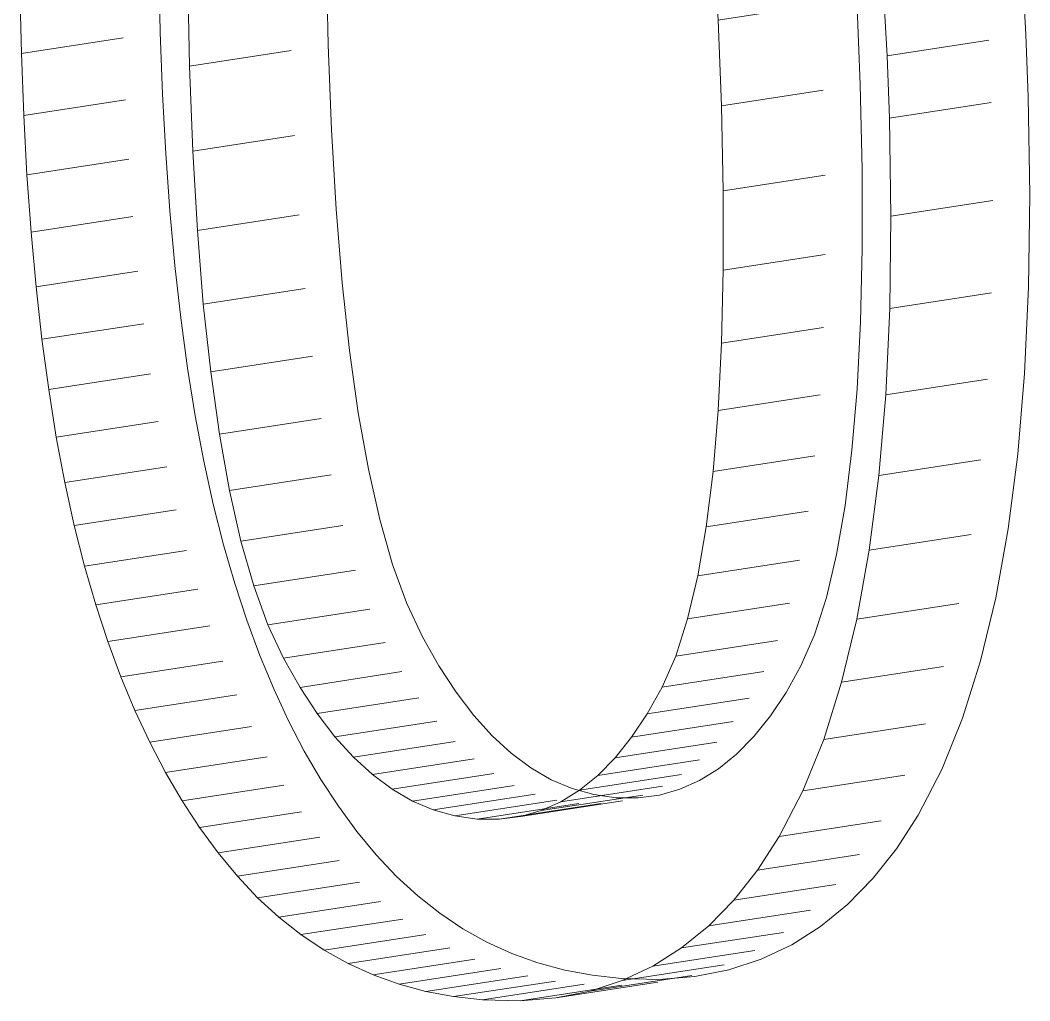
# Model space of a CAD drawing. Extents: x 23 to 417, y 3 to 294.
# Drawn here: x 343.537 to 344.517, y 151.997 to 152.948 of the extents above; entities that cross this region are included whole.
import ezdxf

# ---------------------------------------------------------------- set-up
doc = ezdxf.new("R2010")
doc.units = 0
doc.linetypes.add('DASHED', pattern=[15, 12, -3])
doc.layers.get('0').update_dxf_attribs({"lineweight": 13})

# ---------------------------------------------------------------- blocks, each defined once
blk = doc.blocks.new('BLOCK3535')
at = {"color": 7, "linetype": 'DASHED', "lineweight": 13, "ltscale": 0.003892}
blk.add_line((-16.1114, 41.3915), (-16.1019, 41.236), dxfattribs=at)
at = {"color": 7, "linetype": 'DASHED', "lineweight": 13, "ltscale": 0.004145}
for p, q in [((-16.8585, 41.1884), (-16.862, 41.3542)), ((-17.1281, 41.147), (-17.1315, 41.3128))]:
    blk.add_line(p, q, dxfattribs=at)
at = {"color": 7, "linetype": 'DASHED', "lineweight": 13, "ltscale": 0.002911}
for p, q in [((-15.5042, 41.2082), (-15.5105, 41.3245)), ((-15.7738, 41.1668), (-15.7801, 41.2831))]:
    blk.add_line(p, q, dxfattribs=at)
at = {"color": 7, "linetype": 'DASHED', "lineweight": 13, "ltscale": 0.002531}
for p, q in [((-17.187, 41.3139), (-17.1846, 41.2127)), ((-17.4566, 41.2725), (-17.4542, 41.1713))]:
    blk.add_line(p, q, dxfattribs=at)
at = {"color": 7, "linetype": 'DASHED', "lineweight": 13, "ltscale": 0.006819}
for p, q in [((-16.1019, 41.236), (-15.8323, 41.2775)), ((-17.4542, 41.1713), (-17.1846, 41.2127)), ((-15.7738, 41.1668), (-15.5042, 41.2082)), ((-17.1281, 41.147), (-16.8585, 41.1884)), ((-16.0954, 41.0701), (-15.8258, 41.1115)), ((-17.4497, 41.0513), (-17.1801, 41.0927)), ((-15.7693, 41.0458), (-15.4997, 41.0873)), ((-17.1217, 40.9819), (-16.8522, 41.0233)), ((-17.4435, 40.9358), (-17.1739, 40.9772)), ((-16.0919, 40.9048), (-15.8224, 40.9462)), ((-15.7662, 40.8556), (-15.4967, 40.8971)), ((-17.4355, 40.8249), (-17.1659, 40.8663)), ((-17.1127, 40.8279), (-16.8432, 40.8693)), ((-16.0918, 40.7511), (-15.8223, 40.7925)), ((-17.4258, 40.7186), (-17.1563, 40.76)), ((-17.1011, 40.6851), (-16.8315, 40.7265)), ((-15.7686, 40.6767), (-15.499, 40.7181)), ((-17.4144, 40.6168), (-17.1449, 40.6582)), ((-16.0951, 40.6091), (-15.8255, 40.6505)), ((-17.0868, 40.5535), (-16.8172, 40.5949)), ((-17.4013, 40.5197), (-17.1317, 40.5611)), ((-15.7764, 40.5091), (-15.5068, 40.5505)), ((-16.1016, 40.4788), (-15.832, 40.5202)), ((-17.0698, 40.433), (-16.8003, 40.4744)), ((-17.3865, 40.4271), (-17.1169, 40.4685)), ((-16.1115, 40.3601), (-15.8419, 40.4015)), ((-17.3699, 40.3391), (-17.1003, 40.3805)), ((-15.7896, 40.3528), (-15.52, 40.3942)), ((-17.0503, 40.3236), (-16.7807, 40.365)), ((-17.3516, 40.2557), (-17.082, 40.2971)), ((-16.1247, 40.2531), (-15.8551, 40.2945)), ((-17.028, 40.2254), (-16.7584, 40.2669)), ((-15.8082, 40.2077), (-15.5387, 40.2491)), ((-17.3315, 40.1768), (-17.0619, 40.2182)), ((-16.1412, 40.1578), (-15.8716, 40.1992)), ((-17.0032, 40.1384), (-16.7336, 40.1798)), ((-17.3097, 40.1019), (-17.0402, 40.1433)), ((-16.9757, 40.0626), (-16.7061, 40.104)), ((-16.161, 40.0742), (-15.8914, 40.1156)), ((-15.8323, 40.0739), (-15.5627, 40.1154)), ((-17.2862, 40.0303), (-17.0166, 40.0717)), ((-16.1841, 40.0022), (-15.9145, 40.0437)), ((-16.9455, 39.9979), (-16.6759, 40.0393)), ((-17.2609, 39.9619), (-16.9914, 40.0033)), ((-16.9134, 39.9415), (-16.6438, 39.983)), ((-16.2105, 39.942), (-15.941, 39.9834)), ((-15.8619, 39.9515), (-15.5923, 39.9929)), ((-17.2339, 39.8968), (-16.9643, 39.9383)), ((-16.8801, 39.8908), (-16.6105, 39.9322)), ((-16.2394, 39.8904), (-15.9699, 39.9318)), ((-16.8456, 39.8456), (-16.576, 39.887)), ((-16.2699, 39.8446), (-16.0003, 39.886)), ((-17.2051, 39.835), (-16.9355, 39.8764)), ((-15.8968, 39.8403), (-15.6272, 39.8817)), ((-16.8098, 39.8061), (-16.5403, 39.8475)), ((-16.3019, 39.8046), (-16.0323, 39.846)), ((-17.1746, 39.7765), (-16.905, 39.8179)), ((-16.7729, 39.7721), (-16.5033, 39.8135)), ((-16.3355, 39.7703), (-16.0659, 39.8117)), ((-16.7347, 39.7437), (-16.4651, 39.7851)), ((-16.3706, 39.7418), (-16.101, 39.7833)), ((-15.9372, 39.7404), (-15.6676, 39.7818)), ((-17.1423, 39.7212), (-16.8727, 39.7627)), ((-16.6952, 39.7209), (-16.4257, 39.7623)), ((-16.4073, 39.7191), (-16.1377, 39.7605)), ((-16.6546, 39.7037), (-16.385, 39.7451)), ((-16.6127, 39.692), (-16.3431, 39.7334)), ((-16.4853, 39.691), (-16.2157, 39.7324)), ((-16.4455, 39.7022), (-16.1759, 39.7436)), ((-17.1083, 39.6693), (-16.8387, 39.7107)), ((-16.5696, 39.686), (-16.3, 39.7274)), ((-16.5267, 39.6856), (-16.2571, 39.727)), ((-15.983, 39.6518), (-15.7134, 39.6932)), ((-17.0725, 39.6206), (-16.8029, 39.662)), ((-17.035, 39.5751), (-16.7654, 39.6166)), ((-16.0252, 39.5866), (-15.7557, 39.628)), ((-16.9957, 39.5333), (-16.7261, 39.5747)), ((-16.0709, 39.5288), (-15.8013, 39.5703)), ((-16.9545, 39.4955), (-16.6849, 39.5369)), ((-16.12, 39.4786), (-15.8504, 39.52)), ((-16.9115, 39.4616), (-16.6419, 39.503)), ((-16.1725, 39.4357), (-15.9029, 39.4771)), ((-16.8667, 39.4316), (-16.5971, 39.4731)), ((-16.82, 39.4057), (-16.5505, 39.4471)), ((-16.2284, 39.4003), (-15.9588, 39.4417)), ((-16.7716, 39.3836), (-16.502, 39.425)), ((-16.7212, 39.3656), (-16.4516, 39.407)), ((-16.2877, 39.3724), (-16.0181, 39.4138)), ((-16.6691, 39.3514), (-16.3995, 39.3929)), ((-16.6151, 39.3413), (-16.3455, 39.3827)), ((-16.5592, 39.3351), (-16.2896, 39.3765)), ((-16.4166, 39.3388), (-16.147, 39.3802)), ((-16.3504, 39.3519), (-16.0809, 39.3933)), ((-16.4862, 39.3332), (-16.2166, 39.3746))]:
    blk.add_line(p, q, dxfattribs=at)
at = {"color": 7, "linetype": 'DASHED', "lineweight": 13, "ltscale": 0.004151}
for p, q in [((-15.8323, 41.2775), (-15.8258, 41.1115)), ((-16.1019, 41.236), (-16.0954, 41.0701))]:
    blk.add_line(p, q, dxfattribs=at)
at = {"color": 7, "linetype": 'DASHED', "lineweight": 13, "ltscale": 0.003003}
for p, q in [((-17.1846, 41.2127), (-17.1801, 41.0927)), ((-17.4542, 41.1713), (-17.4497, 41.0513))]:
    blk.add_line(p, q, dxfattribs=at)
at = {"color": 7, "linetype": 'DASHED', "lineweight": 13, "ltscale": 0.003026}
for p, q in [((-15.4997, 41.0873), (-15.5042, 41.2082)), ((-15.7693, 41.0458), (-15.7738, 41.1668))]:
    blk.add_line(p, q, dxfattribs=at)
at = {"color": 7, "linetype": 'DASHED', "lineweight": 13, "ltscale": 0.004131}
for p, q in [((-16.8522, 41.0233), (-16.8585, 41.1884)), ((-17.1217, 40.9819), (-17.1281, 41.147))]:
    blk.add_line(p, q, dxfattribs=at)
at = {"color": 7, "linetype": 'DASHED', "lineweight": 13, "ltscale": 0.004135}
for p, q in [((-15.8258, 41.1115), (-15.8224, 40.9462)), ((-16.0954, 41.0701), (-16.0919, 40.9048))]:
    blk.add_line(p, q, dxfattribs=at)
at = {"color": 7, "linetype": 'DASHED', "lineweight": 13, "ltscale": 0.002891}
for p, q in [((-17.1801, 41.0927), (-17.1739, 40.9772)), ((-17.4497, 41.0513), (-17.4435, 40.9358))]:
    blk.add_line(p, q, dxfattribs=at)
at = {"color": 7, "linetype": 'DASHED', "lineweight": 13, "ltscale": 0.004756}
for p, q in [((-15.4967, 40.8971), (-15.4997, 41.0873)), ((-15.7662, 40.8556), (-15.7693, 41.0458))]:
    blk.add_line(p, q, dxfattribs=at)
at = {"color": 7, "linetype": 'DASHED', "lineweight": 13, "ltscale": 0.003856}
for p, q in [((-16.8432, 40.8693), (-16.8522, 41.0233)), ((-17.1127, 40.8279), (-17.1217, 40.9819))]:
    blk.add_line(p, q, dxfattribs=at)
at = {"color": 7, "linetype": 'DASHED', "lineweight": 13, "ltscale": 0.002779}
for p, q in [((-17.1739, 40.9772), (-17.1659, 40.8663)), ((-17.4435, 40.9358), (-17.4355, 40.8249))]:
    blk.add_line(p, q, dxfattribs=at)
at = {"color": 7, "linetype": 'DASHED', "lineweight": 13, "ltscale": 0.003842}
for p, q in [((-15.8224, 40.9462), (-15.8223, 40.7925)), ((-16.0919, 40.9048), (-16.0918, 40.7511))]:
    blk.add_line(p, q, dxfattribs=at)
at = {"color": 7, "linetype": 'DASHED', "lineweight": 13, "ltscale": 0.004473}
for p, q in [((-15.499, 40.7181), (-15.4967, 40.8971)), ((-15.7686, 40.6767), (-15.7662, 40.8556))]:
    blk.add_line(p, q, dxfattribs=at)
at = {"color": 7, "linetype": 'DASHED', "lineweight": 13, "ltscale": 0.002669}
for p, q in [((-17.1659, 40.8663), (-17.1563, 40.76)), ((-17.4355, 40.8249), (-17.4258, 40.7186))]:
    blk.add_line(p, q, dxfattribs=at)
at = {"color": 7, "linetype": 'DASHED', "lineweight": 13, "ltscale": 0.003582}
for p, q in [((-16.8315, 40.7265), (-16.8432, 40.8693)), ((-17.1011, 40.6851), (-17.1127, 40.8279))]:
    blk.add_line(p, q, dxfattribs=at)
at = {"color": 7, "linetype": 'DASHED', "lineweight": 13, "ltscale": 0.003551}
for p, q in [((-15.8223, 40.7925), (-15.8255, 40.6505)), ((-16.0918, 40.7511), (-16.0951, 40.6091))]:
    blk.add_line(p, q, dxfattribs=at)
at = {"color": 7, "linetype": 'DASHED', "lineweight": 13, "ltscale": 0.002559}
for p, q in [((-17.1563, 40.76), (-17.1449, 40.6582)), ((-17.4258, 40.7186), (-17.4144, 40.6168))]:
    blk.add_line(p, q, dxfattribs=at)
at = {"color": 7, "linetype": 'DASHED', "lineweight": 13, "ltscale": 0.003311}
for p, q in [((-16.8172, 40.5949), (-16.8315, 40.7265)), ((-17.0868, 40.5535), (-17.1011, 40.6851))]:
    blk.add_line(p, q, dxfattribs=at)
at = {"color": 7, "linetype": 'DASHED', "lineweight": 13, "ltscale": 0.004195}
for p, q in [((-15.5068, 40.5505), (-15.499, 40.7181)), ((-15.7764, 40.5091), (-15.7686, 40.6767))]:
    blk.add_line(p, q, dxfattribs=at)
at = {"color": 7, "linetype": 'DASHED', "lineweight": 13, "ltscale": 0.002451}
for p, q in [((-17.1449, 40.6582), (-17.1317, 40.5611)), ((-17.4144, 40.6168), (-17.4013, 40.5197))]:
    blk.add_line(p, q, dxfattribs=at)
at = {"color": 7, "linetype": 'DASHED', "lineweight": 13, "ltscale": 0.003262}
for p, q in [((-15.8255, 40.6505), (-15.832, 40.5202)), ((-16.0951, 40.6091), (-16.1016, 40.4788))]:
    blk.add_line(p, q, dxfattribs=at)
at = {"color": 7, "linetype": 'DASHED', "lineweight": 13, "ltscale": 0.003042}
for p, q in [((-16.8003, 40.4744), (-16.8172, 40.5949)), ((-17.0698, 40.433), (-17.0868, 40.5535))]:
    blk.add_line(p, q, dxfattribs=at)
at = {"color": 7, "linetype": 'DASHED', "lineweight": 13, "ltscale": 0.002344}
for p, q in [((-17.1317, 40.5611), (-17.1169, 40.4685)), ((-17.4013, 40.5197), (-17.3865, 40.4271))]:
    blk.add_line(p, q, dxfattribs=at)
at = {"color": 7, "linetype": 'DASHED', "lineweight": 13, "ltscale": 0.003922}
for p, q in [((-15.52, 40.3942), (-15.5068, 40.5505)), ((-15.7896, 40.3528), (-15.7764, 40.5091))]:
    blk.add_line(p, q, dxfattribs=at)
at = {"color": 7, "linetype": 'DASHED', "lineweight": 13, "ltscale": 0.002977}
for p, q in [((-15.832, 40.5202), (-15.8419, 40.4015)), ((-16.1016, 40.4788), (-16.1115, 40.3601))]:
    blk.add_line(p, q, dxfattribs=at)
at = {"color": 7, "linetype": 'DASHED', "lineweight": 13, "ltscale": 0.002777}
for p, q in [((-16.7807, 40.365), (-16.8003, 40.4744)), ((-17.0503, 40.3236), (-17.0698, 40.433))]:
    blk.add_line(p, q, dxfattribs=at)
at = {"color": 7, "linetype": 'DASHED', "lineweight": 13, "ltscale": 0.002239}
for p, q in [((-17.1169, 40.4685), (-17.1003, 40.3805)), ((-17.3865, 40.4271), (-17.3699, 40.3391))]:
    blk.add_line(p, q, dxfattribs=at)
at = {"color": 7, "linetype": 'DASHED', "lineweight": 13, "ltscale": 0.002695}
for p, q in [((-15.8419, 40.4015), (-15.8551, 40.2945)), ((-16.1115, 40.3601), (-16.1247, 40.2531))]:
    blk.add_line(p, q, dxfattribs=at)
at = {"color": 7, "linetype": 'DASHED', "lineweight": 13, "ltscale": 0.002135}
for p, q in [((-17.1003, 40.3805), (-17.082, 40.2971)), ((-17.3699, 40.3391), (-17.3516, 40.2557))]:
    blk.add_line(p, q, dxfattribs=at)
at = {"color": 7, "linetype": 'DASHED', "lineweight": 13, "ltscale": 0.003656}
for p, q in [((-15.5387, 40.2491), (-15.52, 40.3942)), ((-15.8082, 40.2077), (-15.7896, 40.3528))]:
    blk.add_line(p, q, dxfattribs=at)
at = {"color": 7, "linetype": 'DASHED', "lineweight": 13, "ltscale": 0.002517}
for p, q in [((-16.7584, 40.2669), (-16.7807, 40.365)), ((-17.028, 40.2254), (-17.0503, 40.3236))]:
    blk.add_line(p, q, dxfattribs=at)
at = {"color": 7, "linetype": 'DASHED', "lineweight": 13, "ltscale": 0.002034}
for p, q in [((-17.082, 40.2971), (-17.0619, 40.2182)), ((-17.3516, 40.2557), (-17.3315, 40.1768))]:
    blk.add_line(p, q, dxfattribs=at)
at = {"color": 7, "linetype": 'DASHED', "lineweight": 13, "ltscale": 0.002418}
for p, q in [((-15.8551, 40.2945), (-15.8716, 40.1992)), ((-16.1247, 40.2531), (-16.1412, 40.1578))]:
    blk.add_line(p, q, dxfattribs=at)
at = {"color": 7, "linetype": 'DASHED', "lineweight": 13, "ltscale": 0.002262}
for p, q in [((-16.7336, 40.1798), (-16.7584, 40.2669)), ((-17.0032, 40.1384), (-17.028, 40.2254))]:
    blk.add_line(p, q, dxfattribs=at)
at = {"color": 7, "linetype": 'DASHED', "lineweight": 13, "ltscale": 0.003398}
for p, q in [((-15.5627, 40.1154), (-15.5387, 40.2491)), ((-15.8323, 40.0739), (-15.8082, 40.2077))]:
    blk.add_line(p, q, dxfattribs=at)
at = {"color": 7, "linetype": 'DASHED', "lineweight": 13, "ltscale": 0.00195}
for p, q in [((-17.0619, 40.2182), (-17.0402, 40.1433)), ((-17.3315, 40.1768), (-17.3097, 40.1019))]:
    blk.add_line(p, q, dxfattribs=at)
at = {"color": 7, "linetype": 'DASHED', "lineweight": 13, "ltscale": 0.002149}
for p, q in [((-15.8716, 40.1992), (-15.8914, 40.1156)), ((-16.1412, 40.1578), (-16.161, 40.0742))]:
    blk.add_line(p, q, dxfattribs=at)
at = {"color": 7, "linetype": 'DASHED', "lineweight": 13, "ltscale": 0.002017}
for p, q in [((-16.7061, 40.104), (-16.7336, 40.1798)), ((-16.9757, 40.0626), (-17.0032, 40.1384))]:
    blk.add_line(p, q, dxfattribs=at)
at = {"color": 7, "linetype": 'DASHED', "lineweight": 13, "ltscale": 0.001885}
for p, q in [((-17.0402, 40.1433), (-17.0166, 40.0717)), ((-17.3097, 40.1019), (-17.2862, 40.0303))]:
    blk.add_line(p, q, dxfattribs=at)
at = {"color": 7, "linetype": 'DASHED', "lineweight": 13, "ltscale": 0.001785}
for p, q in [((-16.6759, 40.0393), (-16.7061, 40.104)), ((-16.9455, 39.9979), (-16.9757, 40.0626))]:
    blk.add_line(p, q, dxfattribs=at)
at = {"color": 7, "linetype": 'DASHED', "lineweight": 13, "ltscale": 0.00189}
for p, q in [((-15.8914, 40.1156), (-15.9145, 40.0437)), ((-16.161, 40.0742), (-16.1841, 40.0022))]:
    blk.add_line(p, q, dxfattribs=at)
at = {"color": 7, "linetype": 'DASHED', "lineweight": 13, "ltscale": 0.00315}
for p, q in [((-15.5923, 39.9929), (-15.5627, 40.1154)), ((-15.8619, 39.9515), (-15.8323, 40.0739))]:
    blk.add_line(p, q, dxfattribs=at)
at = {"color": 7, "linetype": 'DASHED', "lineweight": 13, "ltscale": 0.001822}
for p, q in [((-17.0166, 40.0717), (-16.9914, 40.0033)), ((-17.2862, 40.0303), (-17.2609, 39.9619))]:
    blk.add_line(p, q, dxfattribs=at)
at = {"color": 7, "linetype": 'DASHED', "lineweight": 13, "ltscale": 0.001646}
for p, q in [((-15.9145, 40.0437), (-15.941, 39.9834)), ((-16.1841, 40.0022), (-16.2105, 39.942))]:
    blk.add_line(p, q, dxfattribs=at)
at = {"color": 7, "linetype": 'DASHED', "lineweight": 13, "ltscale": 0.00162}
for p, q in [((-16.6438, 39.983), (-16.6759, 40.0393)), ((-16.9134, 39.9415), (-16.9455, 39.9979))]:
    blk.add_line(p, q, dxfattribs=at)
at = {"color": 7, "linetype": 'DASHED', "lineweight": 13, "ltscale": 0.001762}
for p, q in [((-16.9914, 40.0033), (-16.9643, 39.9383)), ((-17.2609, 39.9619), (-17.2339, 39.8968))]:
    blk.add_line(p, q, dxfattribs=at)
at = {"color": 7, "linetype": 'DASHED', "lineweight": 13, "ltscale": 0.001517}
for p, q in [((-16.6105, 39.9322), (-16.6438, 39.983)), ((-16.8801, 39.8908), (-16.9134, 39.9415))]:
    blk.add_line(p, q, dxfattribs=at)
at = {"color": 7, "linetype": 'DASHED', "lineweight": 13, "ltscale": 0.001478}
for p, q in [((-15.941, 39.9834), (-15.9699, 39.9318)), ((-16.2105, 39.942), (-16.2394, 39.8904))]:
    blk.add_line(p, q, dxfattribs=at)
at = {"color": 7, "linetype": 'DASHED', "lineweight": 13, "ltscale": 0.002914}
for p, q in [((-15.6272, 39.8817), (-15.5923, 39.9929)), ((-15.8968, 39.8403), (-15.8619, 39.9515))]:
    blk.add_line(p, q, dxfattribs=at)
at = {"color": 7, "linetype": 'DASHED', "lineweight": 13, "ltscale": 0.001705}
for p, q in [((-16.9643, 39.9383), (-16.9355, 39.8764)), ((-17.2339, 39.8968), (-17.2051, 39.835))]:
    blk.add_line(p, q, dxfattribs=at)
at = {"color": 7, "linetype": 'DASHED', "lineweight": 13, "ltscale": 0.001421}
for p, q in [((-16.576, 39.887), (-16.6105, 39.9322)), ((-16.8456, 39.8456), (-16.8801, 39.8908))]:
    blk.add_line(p, q, dxfattribs=at)
at = {"color": 7, "linetype": 'DASHED', "lineweight": 13, "ltscale": 0.001375}
for p, q in [((-15.9699, 39.9318), (-16.0003, 39.886)), ((-16.2394, 39.8904), (-16.2699, 39.8446))]:
    blk.add_line(p, q, dxfattribs=at)
at = {"color": 7, "linetype": 'DASHED', "lineweight": 13, "ltscale": 0.001333}
for p, q in [((-16.5403, 39.8475), (-16.576, 39.887)), ((-16.8098, 39.8061), (-16.8456, 39.8456))]:
    blk.add_line(p, q, dxfattribs=at)
at = {"color": 7, "linetype": 'DASHED', "lineweight": 13, "ltscale": 0.001281}
for p, q in [((-16.0003, 39.886), (-16.0323, 39.846)), ((-16.2699, 39.8446), (-16.3019, 39.8046))]:
    blk.add_line(p, q, dxfattribs=at)
at = {"color": 7, "linetype": 'DASHED', "lineweight": 13, "ltscale": 0.00165}
for p, q in [((-16.9355, 39.8764), (-16.905, 39.8179)), ((-17.2051, 39.835), (-17.1746, 39.7765))]:
    blk.add_line(p, q, dxfattribs=at)
at = {"color": 7, "linetype": 'DASHED', "lineweight": 13, "ltscale": 0.002694}
for p, q in [((-15.6676, 39.7818), (-15.6272, 39.8817)), ((-15.9372, 39.7404), (-15.8968, 39.8403))]:
    blk.add_line(p, q, dxfattribs=at)
at = {"color": 7, "linetype": 'DASHED', "lineweight": 13, "ltscale": 0.001255}
for p, q in [((-16.5033, 39.8135), (-16.5403, 39.8475)), ((-16.7729, 39.7721), (-16.8098, 39.8061))]:
    blk.add_line(p, q, dxfattribs=at)
at = {"color": 7, "linetype": 'DASHED', "lineweight": 13, "ltscale": 0.001199}
for p, q in [((-16.0323, 39.846), (-16.0659, 39.8117)), ((-16.3019, 39.8046), (-16.3355, 39.7703))]:
    blk.add_line(p, q, dxfattribs=at)
at = {"color": 7, "linetype": 'DASHED', "lineweight": 13, "ltscale": 0.0016}
for p, q in [((-16.905, 39.8179), (-16.8727, 39.7627)), ((-17.1746, 39.7765), (-17.1423, 39.7212))]:
    blk.add_line(p, q, dxfattribs=at)
at = {"color": 7, "linetype": 'DASHED', "lineweight": 13, "ltscale": 0.00119}
for p, q in [((-16.4651, 39.7851), (-16.5033, 39.8135)), ((-16.7347, 39.7437), (-16.7729, 39.7721))]:
    blk.add_line(p, q, dxfattribs=at)
at = {"color": 7, "linetype": 'DASHED', "lineweight": 13, "ltscale": 0.00113}
for p, q in [((-16.0659, 39.8117), (-16.101, 39.7833)), ((-16.3355, 39.7703), (-16.3706, 39.7418))]:
    blk.add_line(p, q, dxfattribs=at)
at = {"color": 7, "linetype": 'DASHED', "lineweight": 13, "ltscale": 0.001139}
for p, q in [((-16.4257, 39.7623), (-16.4651, 39.7851)), ((-16.6952, 39.7209), (-16.7347, 39.7437))]:
    blk.add_line(p, q, dxfattribs=at)
at = {"color": 7, "linetype": 'DASHED', "lineweight": 13, "ltscale": 0.001079}
for p, q in [((-16.101, 39.7833), (-16.1377, 39.7605)), ((-16.3706, 39.7418), (-16.4073, 39.7191))]:
    blk.add_line(p, q, dxfattribs=at)
at = {"color": 7, "linetype": 'DASHED', "lineweight": 13, "ltscale": 0.002494}
for p, q in [((-15.7134, 39.6932), (-15.6676, 39.7818)), ((-15.983, 39.6518), (-15.9372, 39.7404))]:
    blk.add_line(p, q, dxfattribs=at)
at = {"color": 7, "linetype": 'DASHED', "lineweight": 13, "ltscale": 0.001553}
for p, q in [((-16.8727, 39.7627), (-16.8387, 39.7107)), ((-17.1423, 39.7212), (-17.1083, 39.6693))]:
    blk.add_line(p, q, dxfattribs=at)
at = {"color": 7, "linetype": 'DASHED', "lineweight": 13, "ltscale": 0.001104}
for p, q in [((-16.385, 39.7451), (-16.4257, 39.7623)), ((-16.6546, 39.7037), (-16.6952, 39.7209))]:
    blk.add_line(p, q, dxfattribs=at)
at = {"color": 7, "linetype": 'DASHED', "lineweight": 13, "ltscale": 0.001046}
for p, q in [((-16.1377, 39.7605), (-16.1759, 39.7436)), ((-16.4073, 39.7191), (-16.4455, 39.7022))]:
    blk.add_line(p, q, dxfattribs=at)
at = {"color": 7, "linetype": 'DASHED', "lineweight": 13, "ltscale": 0.001086}
for p, q in [((-16.3431, 39.7334), (-16.385, 39.7451)), ((-16.6127, 39.692), (-16.6546, 39.7037))]:
    blk.add_line(p, q, dxfattribs=at)
at = {"color": 7, "linetype": 'DASHED', "lineweight": 13, "ltscale": 0.001088}
for p, q in [((-16.3, 39.7274), (-16.3431, 39.7334)), ((-16.5696, 39.686), (-16.6127, 39.692))]:
    blk.add_line(p, q, dxfattribs=at)
at = {"color": 7, "linetype": 'DASHED', "lineweight": 13, "ltscale": 0.001043}
for p, q in [((-16.2157, 39.7324), (-16.2571, 39.727)), ((-16.4853, 39.691), (-16.5267, 39.6856))]:
    blk.add_line(p, q, dxfattribs=at)
at = {"color": 7, "linetype": 'DASHED', "lineweight": 13, "ltscale": 0.001034}
for p, q in [((-16.1759, 39.7436), (-16.2157, 39.7324)), ((-16.4455, 39.7022), (-16.4853, 39.691))]:
    blk.add_line(p, q, dxfattribs=at)
at = {"color": 7, "linetype": 'DASHED', "lineweight": 13, "ltscale": 0.001511}
for p, q in [((-16.8387, 39.7107), (-16.8029, 39.662)), ((-17.1083, 39.6693), (-17.0725, 39.6206))]:
    blk.add_line(p, q, dxfattribs=at)
at = {"color": 7, "linetype": 'DASHED', "lineweight": 13, "ltscale": 0.001073}
for p, q in [((-16.2571, 39.727), (-16.3, 39.7274)), ((-16.5267, 39.6856), (-16.5696, 39.686))]:
    blk.add_line(p, q, dxfattribs=at)
at = {"color": 7, "linetype": 'DASHED', "lineweight": 13, "ltscale": 0.001942}
for p, q in [((-15.7557, 39.628), (-15.7134, 39.6932)), ((-16.0252, 39.5866), (-15.983, 39.6518))]:
    blk.add_line(p, q, dxfattribs=at)
at = {"color": 7, "linetype": 'DASHED', "lineweight": 13, "ltscale": 0.001473}
for p, q in [((-16.8029, 39.662), (-16.7654, 39.6166)), ((-17.0725, 39.6206), (-17.035, 39.5751))]:
    blk.add_line(p, q, dxfattribs=at)
at = {"color": 7, "linetype": 'DASHED', "lineweight": 13, "ltscale": 0.001435}
for p, q in [((-16.7654, 39.6166), (-16.7261, 39.5747)), ((-17.035, 39.5751), (-16.9957, 39.5333))]:
    blk.add_line(p, q, dxfattribs=at)
at = {"color": 7, "linetype": 'DASHED', "lineweight": 13, "ltscale": 0.00184}
for p, q in [((-15.8013, 39.5703), (-15.7557, 39.628)), ((-16.0709, 39.5288), (-16.0252, 39.5866))]:
    blk.add_line(p, q, dxfattribs=at)
at = {"color": 7, "linetype": 'DASHED', "lineweight": 13, "ltscale": 0.001398}
for p, q in [((-16.7261, 39.5747), (-16.6849, 39.5369)), ((-16.9957, 39.5333), (-16.9545, 39.4955))]:
    blk.add_line(p, q, dxfattribs=at)
at = {"color": 7, "linetype": 'DASHED', "lineweight": 13, "ltscale": 0.001756}
for p, q in [((-15.8504, 39.52), (-15.8013, 39.5703)), ((-16.12, 39.4786), (-16.0709, 39.5288))]:
    blk.add_line(p, q, dxfattribs=at)
at = {"color": 7, "linetype": 'DASHED', "lineweight": 13, "ltscale": 0.001369}
for p, q in [((-16.6849, 39.5369), (-16.6419, 39.503)), ((-16.9545, 39.4955), (-16.9115, 39.4616))]:
    blk.add_line(p, q, dxfattribs=at)
at = {"color": 7, "linetype": 'DASHED', "lineweight": 13, "ltscale": 0.001694}
for p, q in [((-15.9029, 39.4771), (-15.8504, 39.52)), ((-16.1725, 39.4357), (-16.12, 39.4786))]:
    blk.add_line(p, q, dxfattribs=at)
at = {"color": 7, "linetype": 'DASHED', "lineweight": 13, "ltscale": 0.001348}
for p, q in [((-16.6419, 39.503), (-16.5971, 39.4731)), ((-16.9115, 39.4616), (-16.8667, 39.4316))]:
    blk.add_line(p, q, dxfattribs=at)
at = {"color": 7, "linetype": 'DASHED', "lineweight": 13, "ltscale": 0.001654}
for p, q in [((-15.9588, 39.4417), (-15.9029, 39.4771)), ((-16.2284, 39.4003), (-16.1725, 39.4357))]:
    blk.add_line(p, q, dxfattribs=at)
at = {"color": 7, "linetype": 'DASHED', "lineweight": 13, "ltscale": 0.001335}
for p, q in [((-16.5971, 39.4731), (-16.5505, 39.4471)), ((-16.8667, 39.4316), (-16.82, 39.4057))]:
    blk.add_line(p, q, dxfattribs=at)
at = {"color": 7, "linetype": 'DASHED', "lineweight": 13, "ltscale": 0.001331}
for p, q in [((-16.5505, 39.4471), (-16.502, 39.425)), ((-16.82, 39.4057), (-16.7716, 39.3836))]:
    blk.add_line(p, q, dxfattribs=at)
at = {"color": 7, "linetype": 'DASHED', "lineweight": 13, "ltscale": 0.001639}
for p, q in [((-16.0181, 39.4138), (-15.9588, 39.4417)), ((-16.2877, 39.3724), (-16.2284, 39.4003))]:
    blk.add_line(p, q, dxfattribs=at)
at = {"color": 7, "linetype": 'DASHED', "lineweight": 13, "ltscale": 0.001337}
for p, q in [((-16.502, 39.425), (-16.4516, 39.407)), ((-16.7716, 39.3836), (-16.7212, 39.3656))]:
    blk.add_line(p, q, dxfattribs=at)
at = {"color": 7, "linetype": 'DASHED', "lineweight": 13, "ltscale": 0.001351}
for p, q in [((-16.4516, 39.407), (-16.3995, 39.3929)), ((-16.7212, 39.3656), (-16.6691, 39.3514))]:
    blk.add_line(p, q, dxfattribs=at)
at = {"color": 7, "linetype": 'DASHED', "lineweight": 13, "ltscale": 0.001651}
for p, q in [((-16.0809, 39.3933), (-16.0181, 39.4138)), ((-16.3504, 39.3519), (-16.2877, 39.3724))]:
    blk.add_line(p, q, dxfattribs=at)
at = {"color": 7, "linetype": 'DASHED', "lineweight": 13, "ltscale": 0.001373}
for p, q in [((-16.3995, 39.3929), (-16.3455, 39.3827)), ((-16.6691, 39.3514), (-16.6151, 39.3413))]:
    blk.add_line(p, q, dxfattribs=at)
at = {"color": 7, "linetype": 'DASHED', "lineweight": 13, "ltscale": 0.001405}
for p, q in [((-16.3455, 39.3827), (-16.2896, 39.3765)), ((-16.6151, 39.3413), (-16.5592, 39.3351))]:
    blk.add_line(p, q, dxfattribs=at)
at = {"color": 7, "linetype": 'DASHED', "lineweight": 13, "ltscale": 0.001826}
for p, q in [((-16.2896, 39.3765), (-16.2166, 39.3746)), ((-16.5592, 39.3351), (-16.4862, 39.3332))]:
    blk.add_line(p, q, dxfattribs=at)
at = {"color": 7, "linetype": 'DASHED', "lineweight": 13, "ltscale": 0.001746}
for p, q in [((-16.2166, 39.3746), (-16.147, 39.3802)), ((-16.4862, 39.3332), (-16.4166, 39.3388))]:
    blk.add_line(p, q, dxfattribs=at)
at = {"color": 7, "linetype": 'DASHED', "lineweight": 13, "ltscale": 0.001686}
for p, q in [((-16.147, 39.3802), (-16.0809, 39.3933)), ((-16.4166, 39.3388), (-16.3504, 39.3519))]:
    blk.add_line(p, q, dxfattribs=at)

msp = doc.modelspace()

# ---------------------------------------------------------------- block references
at = {"lineweight": 0, "xscale": 0.5, "yscale": 0.5, "zscale": 0.5}
msp.add_blockref('BLOCK3535', (352.26516, 132.33025), dxfattribs=at)

doc.saveas('drawing.dxf')
